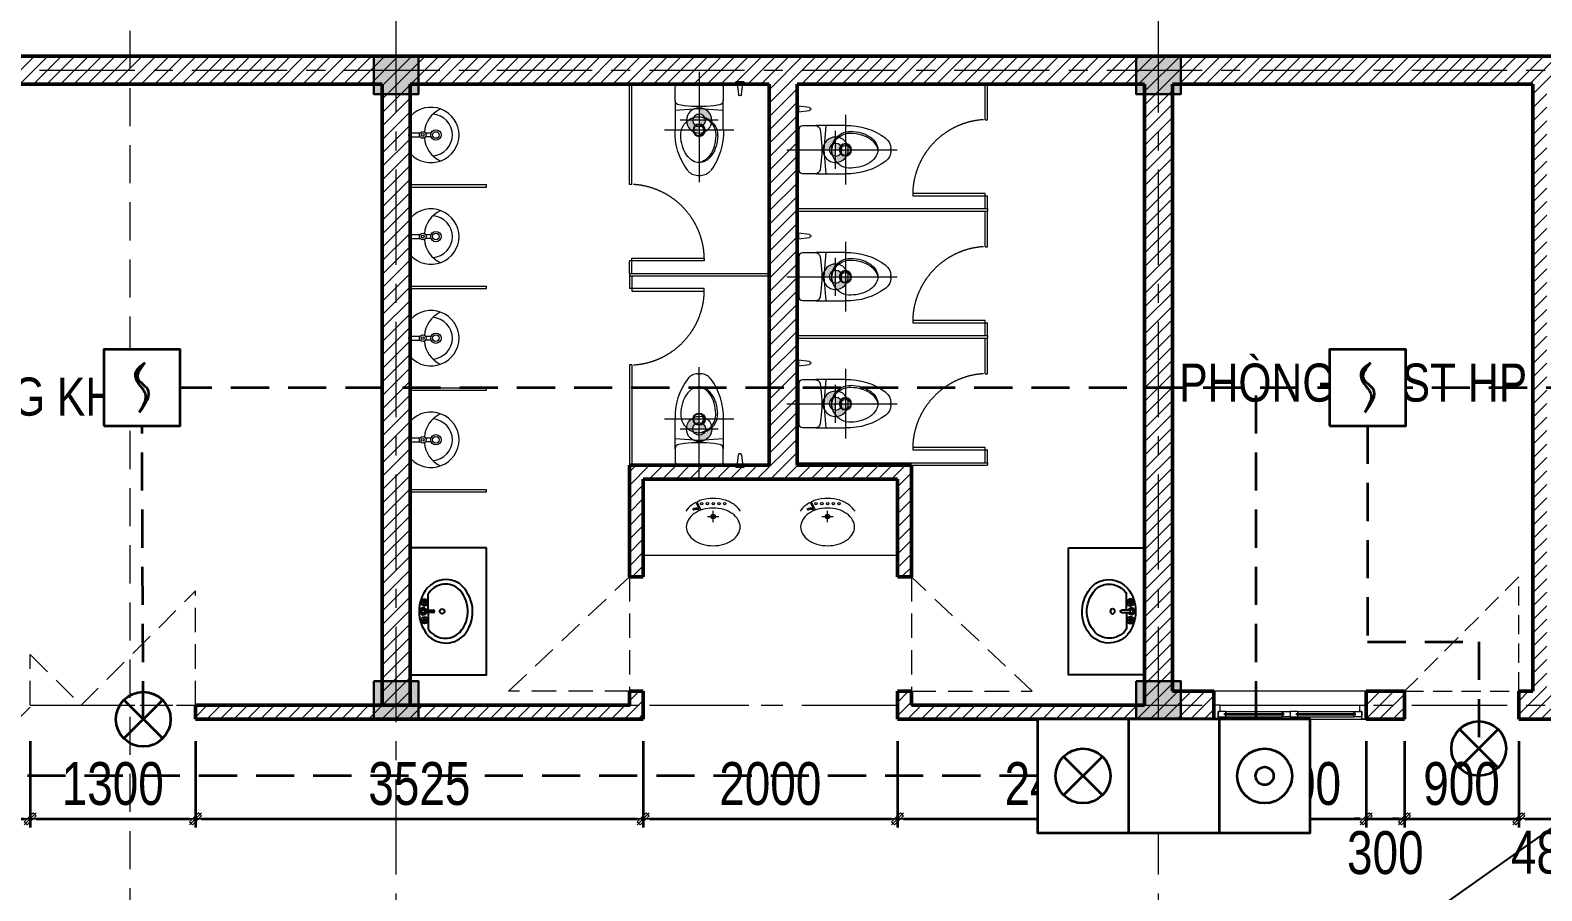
# Model space of a CAD drawing. Header units: millimetres. Extents: x 1109421 to 1726579, y -247837 to 144927.
# Drawn here: x 1482834 to 1494730, y -207181 to -200406 of the extents above; entities that cross this region are included whole.
import ezdxf

# ---------------------------------------------------------------- set-up
doc = ezdxf.new("R2010")
doc.units = ezdxf.units.MM
doc.header["$LTSCALE"] = 600
doc.header["$MEASUREMENT"] = 0
doc.set_wipeout_variables(frame=1)
for name, pattern in [('$0$00_Hidden_200', [1.1, 0.55, -0.55]), ('00_Hidden', [2.4, 1.6, -0.8]), ('CENTER', [2, 1.25, -0.25, 0.25, -0.25]), ('DASHED', [0.75, 0.5, -0.25]), ('GHI CHU - THANG$0$HIDDEN', [9.525, 6.35, -3.175]), ('HIDDEN', [0.375, 0.25, -0.125])]:
    doc.linetypes.add(name, pattern=pattern)
doc.layers.get('0').update_dxf_attribs({"lineweight": 0})
doc.layers.get('Defpoints').update_dxf_attribs({"lineweight": 0})
for name, color, linetype, lineweight in [('0.10_Thiet-Bi', 157, 'Continuous', 9), ('0.15_Cua', 144, 'Continuous', 15), ('cat1', 30, 'Continuous', 50), ('cat2', 22, 'Continuous', 30), ('dim', 144, 'Continuous', 13), ('EG Net thay', 7, 'Continuous', 25), ('hatch1', 136, 'Continuous', 9), ('LC MANH DUT', 35, 'HIDDEN', 5), ('LC Text2', 7, 'Continuous', 25), ('Noi that', 35, 'Continuous', 9), ('noithat', 125, 'Continuous', 9), ('PCCC - BAOCHAY - THIETBI', 6, 'Continuous', 35), ('PCCC-BAO CHAY - DAY', 3, 'DASHED', 35), ('PCCC-BAOCHAY-THIETBI', 6, 'Continuous', 35), ('thay1', 63, 'Continuous', 18), ('truc', 76, 'CENTER', 9)]:
    doc.layers.add(name, color=color, linetype=linetype, lineweight=lineweight)
doc.layers.add('KCS_Plotter', color=11, linetype='Continuous', plot=False)
doc.layers.add('MANH', color=147, linetype='Continuous')
doc.styles.add('HOATBIF', font='hoatbif.shx', dxfattribs={"width": 0.8})
doc.styles.add('T2', font='VHARIAL.TTF', dxfattribs={"width": 0.8})
doc.dimstyles.new('1-135', dxfattribs={"dimscale": 135, "dimtxt": 2.5, "dimasz": 0.35, "dimexe": 0.5, "dimexo": 0, "dimgap": 0.8, "dimtad": 1, "dimdec": 0, "dimzin": 0, "dimdsep": 46, "dimtxsty": 'HOATBIF', "dimblk1": 'DOT', "dimblk2": 'DOT', "dimsah": 1, "dimcen": -1, "dimdle": 1, "dimclrd": 256, "dimclre": 256, "dimclrt": 4, "dimadec": 3, "dimazin": 2, "dimtfac": 0.333333, "dimtdec": 0, "dimtix": 1, "dimtmove": 2, "dimatfit": 3, "dimldrblk": 'DOT', "dimfxl": 1, "dimtvp": 0.833333, "dimtolj": 1, "dimtzin": 0, "dimarcsym": 0})

# ---------------------------------------------------------------- blocks, each defined once
blk = doc.blocks.new('A$C24734FD3')
at = {"layer": 'noithat', "linetype": 'Continuous'}
for p, q in [((203, 381), (69, 381)), ((203, 386), (203, 308)), ((218, 398), (215, 398)), ((220, 398), (218, 398)), ((232, 308), (232, 386)), ((232, 381), (366, 381)), ((203, 221), (203, 266)), ((232, 221), (232, 266))]:
    blk.add_line(p, q, dxfattribs=at)
for centre, radius in [((218, 287), 26), ((218, 287), 11.4), ((218, 183), 40.6), ((218, 183), 26)]:
    blk.add_circle(centre, radius, dxfattribs=at)
for centre, radius, start, end in [((221, 221), 221, 133.233, 269.5061), ((215, 386), 12.1, 90, 180), ((215, 221), 221, 270.4939, 46.767), ((220, 386), 12.1, 0, 90), ((210, 57), 217, 93.959, 155.0094), ((225, 57), 217, 24.9906, 86.041), ((221, 221), 168, 184.521, 269.5061), ((215, 221), 168, 270.4939, 355.479)]:
    blk.add_arc(centre, radius, start, end, dxfattribs=at)
blk = doc.blocks.new('*U2083')
at = {"layer": 'noithat', "rotation": 90}
blk.add_blockref('A$C24734FD3', (199, -218), dxfattribs=at)
blk = doc.blocks.new('*U2082')
at = {"layer": 'thay1', "color": 0, "linetype": 'ByBlock', "lineweight": -2, "transparency": 16777216}
blk.add_blockref('*U2083', (0, 0), dxfattribs=at)
blk = doc.blocks.new('*U2077')
at = {"layer": 'noithat', "rotation": 90}
blk.add_blockref('A$C24734FD3', (199, -218), dxfattribs=at)
blk = doc.blocks.new('*U2076')
at = {"layer": 'thay1', "color": 0, "linetype": 'ByBlock', "lineweight": -2, "transparency": 16777216}
blk.add_blockref('*U2077', (0, 0), dxfattribs=at)
blk = doc.blocks.new('*U586')
at = {"color": 8}
blk.add_wipeout([(1, 0), (21, 113), (41, 156), (61, 185), (81, 207), (101, 225), (121, 238), (141, 248), (161, 255), (181, 259), (201, 260), (221, 259), (241, 256), (261, 250), (281, 241), (301, 228), (321, 212), (341, 191), (361, 164), (381, 126), (401, 59), (406, 0), (401, -63), (381, -129), (361, -167), (341, -195), (321, -215), (301, -232), (281, -244), (261, -253), (241, -259), (221, -263), (201, -264), (181, -262), (161, -258), (141, -251), (121, -241), (101, -228), (81, -211), (61, -188), (41, -159), (21, -117)], dxfattribs=at)
for p, q in [((198, 0), (109, 0)), ((153, -44), (153, 44)), ((38, -130), (102, -96)), ((43, -138), (91, -112))]:
    blk.add_line(p, q)
for points in [[(112, 216, 0.07708), (66, 174, 0.088175), (25, 97, 0.079002), (10, 0, 0.079002), (25, -97, 0.035427), (38, -130, 0.07708)], [(43, -138, 0.043566), (66, -174, 0.07708), (112, -216, 0.041486)]]:
    blk.add_lwpolyline(points, format="xyb")
blk.add_lwpolyline([(235, 212, 0.134042), (181, 197, 0.106817), (130, 150, 0.082468), (98, 84, 0.070874), (86, 0, 0.070874), (98, -84, 0.082468), (130, -150, 0.106817), (181, -197, 0.134042), (235, -212, 0.134042), (289, -197, 0.106817), (340, -150, 0.082468), (371, -84, 0.070874), (383, 0, 0.070874), (371, 84, 0.082468), (340, 150, 0.106817), (289, 197, 0.134042)], format="xyb", close=True)
for centre, radius in [((52, 90), 9.45), ((52, 45), 9.45), ((52, 0), 9.45), ((153, 0), 18), ((153, 0), 13.5), ((52, -45), 9.45), ((52, -90), 9.45)]:
    blk.add_circle(centre, radius)
for radius, start in [(56.6, 159.643), (47.6, 145.2455)]:
    blk.add_arc((144, -132), radius, start, 213.4774)
blk = doc.blocks.new('bet wc thuong')
at = {"layer": 'Noi that', "ltscale": 3}
h = blk.add_hatch(color=256, dxfattribs=at)
h.paths.add_polyline_path([(-244, 6), (-194, 6, 0.404881), (-291, 106), (-291, 56, -0.3956)])
h.paths.add_polyline_path([(-294, -94, 0.007992), (-291, -93), (-291, -43, -0.015993), (-294, -44, -0.414214), (-344, 6), (-394, 6, 0.414214)])
h.paths.add_polyline_path([(-291, 6), (-291, 56, 0.015993), (-294, 56, 0.414214), (-344, 6)])
h.paths.add_polyline_path([(-244, 6), (-291, 6), (-291, -43, 0.3956)])
at = {"layer": 'Noi that'}
for p, q in [((9, 360), (9, 294)), ((-89, 338), (-2, 349)), ((-2, 305), (-89, 316)), ((-2, 349), (-2, 305)), ((-371, 196), (-138, 196)), ((-291, 156), (-291, -143)), ((-216, 196), (-202, 6)), ((-172, 166), (-179, 121)), ((-33, 196), (-138, 196)), ((-8, -159), (-8, 172)), ((-728, -5), (-728, 18)), ((-145, 6), (-443, 6)), ((-202, 6), (-216, -183)), ((-179, -108), (-172, -153)), ((-138, -183), (-371, -183)), ((-138, -183), (-33, -183))]:
    blk.add_line(p, q, dxfattribs=at)
at = {"layer": 'Noi that', "color": 251, "ltscale": 0.5}
for p, q in [((-371, 280), (-371, -267)), ((89, 6), (-779, 6))]:
    blk.add_line(p, q, dxfattribs=at)
at = {"layer": 'Noi that'}
for centre, radius in [((-371, 6), 48.3), ((-371, 6), 43.5), ((-294, 6), 100), ((-294, 6), 50)]:
    blk.add_circle(centre, radius, dxfattribs=at)
for centre, radius, start, end in [((14, 344), 16, 106.1502, 163.8498), ((-89, 327), 10.9, 90, 270), ((14, 309), 16, 196.1502, 253.8498), ((-386, -311), 508, 88.212, 126.6238), ((-431, -89), 237, 105.8931, 124.5044), ((-431, -103), 237, 105.8931, 124.5044), ((-404, -181), 333, 92.0821, 105.8931), ((-404, -196), 333, 92.0821, 105.8931), ((-409, 6), 145, 267.1299, 92.8701), ((-409, -8), 145, 2.8613, 92.8701), ((782, 6), 967, 173.211, 186.789), ((-138, 162), 33.8, 90, 173.211), ((-33, 172), 24.2, 0, 90), ((-632, 18), 96.7, 126.6238, 180), ((-532, 6), 94.5, 148.9274, 180), ((-532, -8), 94.5, 148.9274, 175.5985), ((-532, 6), 94.5, 180, 211.0726), ((-471, -30), 166, 124.5044, 148.9274), ((-471, -45), 166, 124.5044, 148.9274), ((-371, -3), 43.5, 6.3794, 173.6206), ((-632, -5), 96.7, 180, 233.3762), ((-386, 324), 508, 233.3762, 271.788), ((-471, 43), 166, 211.0726, 235.4956), ((-431, 102), 237, 235.4956, 254.1069), ((-404, 194), 333, 254.1069, 267.9179), ((-138, -149), 33.8, 186.789, 270), ((-33, -159), 24.2, 270, 0)]:
    blk.add_arc(centre, radius, start, end, dxfattribs=at)
blk = doc.blocks.new('CSDS')
at = {"layer": 'MANH'}
for p, q in [((-0.08, -0.72), (-1.37, -0.72)), ((-0.83, -0.4), (-0.77, -0.4)), ((-0.83, -0.44), (-0.77, -0.44)), ((-0.71, -0.33), (-0.71, -0.28)), ((-0.71, -0.55), (-0.71, -0.5)), ((-0.67, -0.28), (-0.67, -0.33)), ((-0.67, -0.5), (-0.67, -0.55)), ((-0.6, -0.4), (-0.55, -0.4)), ((-0.6, -0.44), (-0.55, -0.44)), ((-0.08, -1.12), (-0.08, -0.5)), ((0.1, -0.5), (0.1, -1.12)), ((0.1, -0.72), (1.38, -0.72)), ((0.57, -0.4), (0.63, -0.4)), ((0.57, -0.44), (0.63, -0.44)), ((0.69, -0.33), (0.69, -0.28)), ((0.69, -0.55), (0.69, -0.5)), ((0.73, -0.28), (0.73, -0.33)), ((0.73, -0.5), (0.73, -0.55)), ((0.8, -0.4), (0.85, -0.4)), ((0.8, -0.44), (0.85, -0.44))]:
    blk.add_line(p, q, dxfattribs=at)
for centre, major_axis, start_param, end_param in [((0.01, -2.93), (2.07, 2.07), 0.111462, 1.463911), ((-0.54, -2.11), (1.38, 1.38), 1.512976, 3.273685), ((-0.5, -2.07), (-1.14, 1.14), -0.214848, 1.559642), ((-0.69, -0.42), (0.186, 0.186), 5.497787, 11.780972), ((-0.86, -0.42), (0.0309, 0.0309), 5.497787, 11.780972), ((-0.69, -0.42), (0.0619, 0.0619), 5.497787, 11.780972), ((-0.69, -0.42), (-0.0464, 0.0464), 3.926991, 10.210176), ((-0.69, -0.24), (-0.0309, 0.0309), 3.926991, 10.210176), ((-0.69, -0.59), (-0.0309, 0.0309), 3.926991, 10.210176), ((-0.51, -0.42), (0.0309, 0.0309), 5.497787, 11.780972), ((0.01, -0.34), (0.191, 0.191), 4.257288, 9.879879), ((0.01, -0.34), (0.131, 0.131), 4.416969, 9.720198), ((0.01, -0.33), (0.0928, 0.0928), 5.497787, 11.780972), ((0.01, -1.12), (0.0619, 0.0619), 2.356282, 5.4977), ((0.71, -0.42), (0.186, 0.186), 5.497787, 11.780972), ((0.54, -0.42), (0.0309, 0.0309), 5.497787, 11.780972), ((0.71, -0.42), (0.0619, 0.0619), 5.497787, 11.780972), ((0.71, -0.42), (-0.0464, 0.0464), 3.926991, 10.210176), ((0.71, -0.24), (-0.0309, 0.0309), 3.926991, 10.210176), ((0.71, -0.59), (-0.0309, 0.0309), 3.926991, 10.210176), ((0.89, -0.42), (0.0309, 0.0309), 5.497787, 11.780972), ((0.55, -2.08), (1.13, 1.13), 4.862989, 6.520348), ((0.55, -2.12), (1.38, 1.38), 4.922045, 6.353974), ((0.01, -1.82), (0.134, 0.134), 5.497787, 11.780972), ((-0.02, -1.33), (-2.04, 2.04), 1.723621, 3.229353), ((0.01, -1.38), (1.74, 1.74), 3.187795, 4.763099)]:
    blk.add_ellipse(centre, major_axis=major_axis, ratio=1, start_param=start_param, end_param=end_param, dxfattribs=at)
blk = doc.blocks.new('*U2079')
at = {"layer": 'noithat', "rotation": 90}
blk.add_blockref('A$C24734FD3', (199, -218), dxfattribs=at)
blk = doc.blocks.new('*U2078')
at = {"layer": 'thay1', "color": 0, "linetype": 'ByBlock', "lineweight": -2, "transparency": 16777216}
blk.add_blockref('*U2079', (0, 0), dxfattribs=at)
blk = doc.blocks.new('*U2081')
at = {"layer": 'noithat', "rotation": 90}
blk.add_blockref('A$C24734FD3', (199, -218), dxfattribs=at)
blk = doc.blocks.new('*U2080')
at = {"layer": 'thay1', "color": 0, "linetype": 'ByBlock', "lineweight": -2, "transparency": 16777216}
blk.add_blockref('*U2081', (0, 0), dxfattribs=at)
blk = doc.blocks.new('DOT')
at = {"layer": 'dim'}
for p, q in [((-3, 0), (3, 0)), ((-1, -1), (1, 1))]:
    blk.add_line(p, q, dxfattribs=at)
blk.add_lwpolyline([(0.5, 1), (-1, -0.5), (-0.5, -1), (1, 0.5)], close=True, dxfattribs=at)
blk = doc.blocks.new('*D2369')
at = {"layer": 'Defpoints', "color": 0, "transparency": 16777216}
for p in [(23434, 15463), (25754, 15463), (25754, 14851)]:
    blk.add_point(p, dxfattribs=at)
at = {"layer": 'dim', "lineweight": -2, "transparency": 16777216}
for p, q in [((23434, 15463), (23434, 14783)), ((25754, 15463), (25754, 14783)), ((23482, 14851), (25707, 14851))]:
    blk.add_line(p, q, dxfattribs=at)
at = {"layer": 'dim', "lineweight": -2, "transparency": 16777216, "xscale": 47.25, "yscale": 47.25, "zscale": 47.25, "rotation": 180}
blk.add_blockref('DOT', (23434, 14851), dxfattribs=at)
at = {"layer": 'dim', "lineweight": -2, "transparency": 16777216, "xscale": 47.25, "yscale": 47.25, "zscale": 47.25}
blk.add_blockref('DOT', (25754, 14851), dxfattribs=at)
at = {"layer": 'dim', "color": 4, "transparency": 16777216, "insert": (24594, 15127), "char_height": 337.5, "attachment_point": 5, "style": 'HOATBIF'}
blk.add_mtext('\\A1;2320', dxfattribs=at)
blk = doc.blocks.new('_Dot')
at = {"color": 0, "linetype": 'ByBlock', "lineweight": -2}
blk.add_line((-0.5, 0), (-1, 0), dxfattribs=at)
at = {"color": 0, "linetype": 'ByBlock', "const_width": 0.5}
blk.add_lwpolyline([(-0.25, 0, 1), (0.25, 0, 1)], format="xyb", close=True, dxfattribs=at)
blk = doc.blocks.new('*D2370')
at = {"layer": 'Defpoints', "color": 0, "transparency": 16777216}
for p in [(25754, 15463), (27054, 15463), (27054, 14851)]:
    blk.add_point(p, dxfattribs=at)
at = {"layer": 'dim', "lineweight": -2, "transparency": 16777216}
for p, q in [((25754, 15463), (25754, 14783)), ((27054, 15463), (27054, 14783)), ((25802, 14851), (27007, 14851))]:
    blk.add_line(p, q, dxfattribs=at)
at = {"layer": 'dim', "lineweight": -2, "transparency": 16777216, "xscale": 47.25, "yscale": 47.25, "zscale": 47.25, "rotation": 180}
blk.add_blockref('DOT', (25754, 14851), dxfattribs=at)
at = {"layer": 'dim', "lineweight": -2, "transparency": 16777216, "xscale": 47.25, "yscale": 47.25, "zscale": 47.25}
blk.add_blockref('DOT', (27054, 14851), dxfattribs=at)
at = {"layer": 'dim', "color": 4, "transparency": 16777216, "insert": (26404, 15127), "char_height": 337.5, "attachment_point": 5, "style": 'HOATBIF'}
blk.add_mtext('\\A1;1300', dxfattribs=at)
blk = doc.blocks.new('*D2371')
at = {"layer": 'Defpoints', "color": 0, "transparency": 16777216}
for p in [(27054, 15463), (30579, 15463), (30579, 14851)]:
    blk.add_point(p, dxfattribs=at)
at = {"layer": 'dim', "lineweight": -2, "transparency": 16777216}
for p, q in [((27054, 15463), (27054, 14783)), ((30579, 15463), (30579, 14783)), ((27102, 14851), (30532, 14851))]:
    blk.add_line(p, q, dxfattribs=at)
at = {"layer": 'dim', "lineweight": -2, "transparency": 16777216, "xscale": 47.25, "yscale": 47.25, "zscale": 47.25, "rotation": 180}
blk.add_blockref('DOT', (27054, 14851), dxfattribs=at)
at = {"layer": 'dim', "lineweight": -2, "transparency": 16777216, "xscale": 47.25, "yscale": 47.25, "zscale": 47.25}
blk.add_blockref('DOT', (30579, 14851), dxfattribs=at)
at = {"layer": 'dim', "color": 4, "transparency": 16777216, "insert": (28817, 15127), "char_height": 337.5, "attachment_point": 5, "style": 'HOATBIF'}
blk.add_mtext('\\A1;3525', dxfattribs=at)
blk = doc.blocks.new('*D2372')
at = {"layer": 'Defpoints', "color": 0, "transparency": 16777216}
for p in [(30579, 15463), (32579, 15463), (32579, 14851)]:
    blk.add_point(p, dxfattribs=at)
at = {"layer": 'dim', "lineweight": -2, "transparency": 16777216}
for p, q in [((30579, 15463), (30579, 14783)), ((32579, 15463), (32579, 14783)), ((30627, 14851), (32532, 14851))]:
    blk.add_line(p, q, dxfattribs=at)
at = {"layer": 'dim', "lineweight": -2, "transparency": 16777216, "xscale": 47.25, "yscale": 47.25, "zscale": 47.25, "rotation": 180}
blk.add_blockref('DOT', (30579, 14851), dxfattribs=at)
at = {"layer": 'dim', "lineweight": -2, "transparency": 16777216, "xscale": 47.25, "yscale": 47.25, "zscale": 47.25}
blk.add_blockref('DOT', (32579, 14851), dxfattribs=at)
at = {"layer": 'dim', "color": 4, "transparency": 16777216, "insert": (31579, 15127), "char_height": 337.5, "attachment_point": 5, "style": 'HOATBIF'}
blk.add_mtext('\\A1;2000', dxfattribs=at)
blk = doc.blocks.new('*D2390')
at = {"layer": 'Defpoints', "color": 0, "transparency": 16777216}
for p in [(32579, 15463), (35069, 15463), (35069, 14851)]:
    blk.add_point(p, dxfattribs=at)
at = {"layer": 'dim', "lineweight": -2, "transparency": 16777216}
for p, q in [((32579, 15463), (32579, 14783)), ((35069, 15463), (35069, 14783)), ((32627, 14851), (35022, 14851))]:
    blk.add_line(p, q, dxfattribs=at)
at = {"layer": 'dim', "lineweight": -2, "transparency": 16777216, "xscale": 47.25, "yscale": 47.25, "zscale": 47.25, "rotation": 180}
blk.add_blockref('DOT', (32579, 14851), dxfattribs=at)
at = {"layer": 'dim', "lineweight": -2, "transparency": 16777216, "xscale": 47.25, "yscale": 47.25, "zscale": 47.25}
blk.add_blockref('DOT', (35069, 14851), dxfattribs=at)
at = {"layer": 'dim', "color": 4, "transparency": 16777216, "insert": (33824, 15127), "char_height": 337.5, "attachment_point": 5, "style": 'HOATBIF'}
blk.add_mtext('\\A1;2490', dxfattribs=at)
blk = doc.blocks.new('*D2391')
at = {"layer": 'Defpoints', "color": 0, "transparency": 16777216}
for p in [(35069, 15463), (36269, 15463), (36269, 14851)]:
    blk.add_point(p, dxfattribs=at)
at = {"layer": 'dim', "lineweight": -2, "transparency": 16777216}
for p, q in [((35069, 15463), (35069, 14783)), ((36269, 15463), (36269, 14783)), ((35117, 14851), (36222, 14851))]:
    blk.add_line(p, q, dxfattribs=at)
at = {"layer": 'dim', "lineweight": -2, "transparency": 16777216, "xscale": 47.25, "yscale": 47.25, "zscale": 47.25, "rotation": 180}
blk.add_blockref('DOT', (35069, 14851), dxfattribs=at)
at = {"layer": 'dim', "lineweight": -2, "transparency": 16777216, "xscale": 47.25, "yscale": 47.25, "zscale": 47.25}
blk.add_blockref('DOT', (36269, 14851), dxfattribs=at)
at = {"layer": 'dim', "color": 4, "transparency": 16777216, "insert": (35669, 15127), "char_height": 337.5, "attachment_point": 5, "style": 'HOATBIF'}
blk.add_mtext('\\A1;1200', dxfattribs=at)
blk = doc.blocks.new('*D2392')
at = {"layer": 'Defpoints', "color": 0, "transparency": 16777216}
for p in [(36269, 15463), (36569, 15463), (36569, 14851)]:
    blk.add_point(p, dxfattribs=at)
at = {"layer": 'dim', "lineweight": -2, "transparency": 16777216}
for p, q in [((36269, 15463), (36269, 14783)), ((36569, 15463), (36569, 14783)), ((36222, 14851), (36175, 14851)), ((36269, 14851), (36569, 14851)), ((36617, 14851), (36664, 14851))]:
    blk.add_line(p, q, dxfattribs=at)
at = {"layer": 'dim', "lineweight": -2, "transparency": 16777216, "xscale": 47.25, "yscale": 47.25, "zscale": 47.25}
blk.add_blockref('DOT', (36269, 14851), dxfattribs=at)
at = {"layer": 'dim', "lineweight": -2, "transparency": 16777216, "xscale": 47.25, "yscale": 47.25, "zscale": 47.25, "rotation": 180}
blk.add_blockref('DOT', (36569, 14851), dxfattribs=at)
at = {"layer": 'dim', "color": 4, "transparency": 16777216, "insert": (36419, 14583), "char_height": 337.5, "attachment_point": 5, "style": 'HOATBIF'}
blk.add_mtext('\\A1;300', dxfattribs=at)
blk = doc.blocks.new('*D2393')
at = {"layer": 'Defpoints', "color": 0, "transparency": 16777216}
for p in [(36569, 15463), (37469, 15463), (37469, 14851)]:
    blk.add_point(p, dxfattribs=at)
at = {"layer": 'dim', "lineweight": -2, "transparency": 16777216}
for p, q in [((36569, 15463), (36569, 14783)), ((37469, 15463), (37469, 14783)), ((36522, 14851), (36475, 14851)), ((36569, 14851), (37469, 14851)), ((37517, 14851), (37564, 14851))]:
    blk.add_line(p, q, dxfattribs=at)
at = {"layer": 'dim', "lineweight": -2, "transparency": 16777216, "xscale": 47.25, "yscale": 47.25, "zscale": 47.25}
blk.add_blockref('DOT', (36569, 14851), dxfattribs=at)
at = {"layer": 'dim', "lineweight": -2, "transparency": 16777216, "xscale": 47.25, "yscale": 47.25, "zscale": 47.25, "rotation": 180}
blk.add_blockref('DOT', (37469, 14851), dxfattribs=at)
at = {"layer": 'dim', "color": 4, "transparency": 16777216, "insert": (37019, 15127), "char_height": 337.5, "attachment_point": 5, "style": 'HOATBIF'}
blk.add_mtext('\\A1;900', dxfattribs=at)
blk = doc.blocks.new('*D2394')
at = {"layer": 'Defpoints', "color": 0, "transparency": 16777216}
for p in [(37469, 15463), (37949, 15463), (37949, 14851)]:
    blk.add_point(p, dxfattribs=at)
at = {"layer": 'dim', "lineweight": -2, "transparency": 16777216}
for p, q in [((37469, 15463), (37469, 14783)), ((37949, 15463), (37949, 14783)), ((37517, 14851), (37902, 14851))]:
    blk.add_line(p, q, dxfattribs=at)
at = {"layer": 'dim', "lineweight": -2, "transparency": 16777216, "xscale": 47.25, "yscale": 47.25, "zscale": 47.25, "rotation": 180}
blk.add_blockref('DOT', (37469, 14851), dxfattribs=at)
at = {"layer": 'dim', "lineweight": -2, "transparency": 16777216, "xscale": 47.25, "yscale": 47.25, "zscale": 47.25}
blk.add_blockref('DOT', (37949, 14851), dxfattribs=at)
at = {"layer": 'dim', "color": 4, "transparency": 16777216, "insert": (37709, 14587), "char_height": 337.5, "attachment_point": 5, "style": 'HOATBIF'}
blk.add_mtext('\\A1;480', dxfattribs=at)
blk = doc.blocks.new('*U606')
for p, q in [((35, 0), (1165, 0)), ((50, -110), (1150, -110)), ((660, -20), (1105, -20)), ((660, -60), (1105, -60))]:
    blk.add_line(p, q)
at = {"color": 8, "lineweight": 5}
for p, q in [((95, -20), (540, -20)), ((95, -35), (540, -35)), ((95, -45), (540, -45)), ((95, -60), (540, -60)), ((660, -20), (1105, -20)), ((660, -35), (1105, -35)), ((660, -45), (1105, -45)), ((660, -60), (1105, -60))]:
    blk.add_line(p, q, dxfattribs=at)
for points in [[(0, 0), (35, 0), (35, -60), (50, -60), (50, -110), (0, -110), (0, 0)], [(1200, 0), (1165, 0), (1165, -60), (1150, -60), (1150, -110), (1200, -110), (1200, 0)], [(660, -45), (660, -60), (600, -60), (600, -20), (660, -20), (660, -35), (650, -35), (650, -45), (660, -45)], [(1105, -45), (1105, -60), (1165, -60), (1165, -20), (1105, -20), (1105, -35), (1115, -35), (1115, -45), (1105, -45)]]:
    blk.add_lwpolyline(points)
for points in [[(35, -20), (95, -20), (95, -35), (85, -35), (85, -45), (95, -45), (95, -60), (35, -60)], [(600, -20), (540, -20), (540, -35), (550, -35), (550, -45), (540, -45), (540, -60), (600, -60)]]:
    blk.add_lwpolyline(points, close=True)
for points in [[(95, -29, -0.312187), (102, -35, -0.312187)], [(95, -51, 0.312187), (102, -45, 0.312187)], [(540, -29, 0.312187), (533, -35, 0.312187)], [(540, -51, -0.312187), (533, -45, -0.312187)]]:
    blk.add_lwpolyline(points, format="xyb", dxfattribs=at)
for centre, start, end in [((659, -37), 14.2151, 83.5658), ((659, -43), 276.4342, 345.7849), ((1106, -37), 96.4342, 165.7849), ((1106, -43), 194.2151, 263.5658)]:
    blk.add_arc(centre, 8.25, start, end, dxfattribs=at)
blk = doc.blocks.new('COT BT')
at = {"layer": 'cat2', "ltscale": 2}
h = blk.add_hatch(color=256, dxfattribs=at)
h.dxf.hatch_style = 1
h.paths.add_polyline_path([(240, 190), (-110, 190), (-110, -110), (240, -110)])
blk.add_lwpolyline([(-110, 190), (240, 190), (240, -110), (-110, -110)], close=True, dxfattribs=at)
blk = doc.blocks.new('DAU BAO KHOI')
blk.add_wipeout([(-2, 2), (-2, -2), (2, -2), (2, 2)])
at = {"layer": 'PCCC - BAOCHAY - THIETBI'}
blk.add_lwpolyline([(-2, -2), (2, -2), (2, 2), (-2, 2)], close=True, dxfattribs=at)
for points in [[(0.152, 1.305), (-0.357, 0.733), (-0.18, 0.209), (0.162, -0.292), (-0.152, -1.305)], [(0.152, 1.305), (-0.222, 0.489), (0.268, -0.047), (-0.152, -1.305)]]:
    blk.add_spline(points, degree=3, dxfattribs=at)
blk = doc.blocks.new('den bao chay phong')
at = {"layer": 'PCCC - BAOCHAY - THIETBI'}
for p, q in [((1153511, 58869), (1153816, 58564)), ((1153511, 58564), (1153816, 58869))]:
    blk.add_line(p, q, dxfattribs=at)
blk.add_ellipse((1153663, 58716), major_axis=(152, 152), ratio=1, start_param=5.497787, end_param=11.780972, dxfattribs=at)
blk = doc.blocks.new('TO HOP')
blk.add_wipeout([(0, 3.333), (0, 0), (8, 0), (8, 3.333)])
at = {"layer": 'PCCC - BAOCHAY - THIETBI'}
for p, q in [((2.667, 3.333), (2.667, 0)), ((5.333, 3.333), (5.333, 0)), ((0.765, 2.235), (1.902, 1.098)), ((0.765, 1.098), (1.902, 2.235))]:
    blk.add_line(p, q, dxfattribs=at)
blk.add_lwpolyline([(0, 3.333), (0, 0), (8, 0), (8, 3.333)], close=True, dxfattribs=at)
for centre, radius in [((1.333, 1.667), 0.804), ((6.667, 1.667), 0.804), ((6.667, 1.667), 0.264)]:
    blk.add_circle(centre, radius, dxfattribs=at)
blk = doc.blocks.new('A$C08333679')
at = {"layer": 'cat1'}
for p, q in [((3924.5, 20855.4), (45944.5, 20855.4)), ((23544.5, 20635.4), (28524.5, 20635.4)), ((28524.5, 15745.4), (28524.5, 20635.4)), ((28744.5, 15745.4), (28744.5, 20635.4)), ((28744.5, 20635.4), (31569.5, 20635.4)), ((31569.5, 20635.4), (31569.5, 17635.4)), ((31789.5, 20635.4), (31789.5, 17635.4)), ((31789.5, 20635.4), (34524.5, 20635.4)), ((34524.5, 15745.4), (34524.5, 20635.4)), ((34744.5, 15855.4), (34744.5, 20635.4)), ((34744.5, 20635.4), (37579.5, 20635.4)), ((37579.5, 15855.4), (37579.5, 20635.4)), ((30469.5, 17635.4), (30469.5, 16755.4)), ((31569.5, 17635.4), (30469.5, 17635.4)), ((32689.5, 17635.4), (31789.5, 17635.4)), ((32689.5, 17635.4), (32689.5, 16755.4)), ((30579.5, 17525.4), (30579.5, 16755.4)), ((32579.5, 17525.4), (30579.5, 17525.4)), ((32579.5, 17525.4), (32579.5, 16755.4)), ((30579.5, 16755.4), (30469.5, 16755.4)), ((32689.5, 16755.4), (32579.5, 16755.4)), ((30579.5, 15855.4), (30469.5, 15855.4)), ((30579.5, 15855.4), (30579.5, 15635.4)), ((32689.5, 15855.4), (32579.5, 15855.4)), ((32579.5, 15855.4), (32579.5, 15635.4)), ((32689.5, 15855.4), (32689.5, 15745.4)), ((34744.5, 15855.4), (35069.5, 15855.4)), ((35069.5, 15855.4), (35069.5, 15635.4)), ((36269.5, 15855.4), (36269.5, 15635.4)), ((36269.5, 15855.4), (36569.5, 15855.4)), ((36569.5, 15855.4), (36569.5, 15635.4)), ((37469.5, 15855.4), (37579.5, 15855.4)), ((37469.5, 15855.4), (37469.5, 15635.4)), ((37469.5, 15855.4), (37579.5, 15855.4)), ((27054.5, 15635.4), (27054.5, 15745.4)), ((32689.5, 15745.4), (34524.5, 15745.4)), ((30579.5, 15635.4), (27054.5, 15635.4)), ((35069.5, 15635.4), (32579.5, 15635.4)), ((36569.5, 15635.4), (36269.5, 15635.4)), ((37949.5, 15635.4), (37469.5, 15635.4)), ((37579.5, 15635.4), (37469.5, 15635.4))]:
    blk.add_line(p, q, dxfattribs=at)
blk.add_lwpolyline([(27054.5, 15745.4), (30469.5, 15745.4), (30469.5, 15855.4)], dxfattribs=at)
at = {"layer": 'EG Net thay', "ltscale": 250}
for points in [[(29344.5, 16985.4), (28744.5, 16985.4), (28744.5, 15985.4), (29344.5, 15985.4), (29344.5, 16540.4)], [(33924.5, 16985.4), (34524.5, 16985.4), (34524.5, 15985.4), (33924.5, 15985.4), (33924.5, 16540.4)]]:
    blk.add_lwpolyline(points, close=True, dxfattribs=at)
at = {"layer": 'LC MANH DUT', "ltscale": 2}
blk.add_line((26542, 2755.1), (26542, 24384.4), dxfattribs=at)
at = {"layer": 'LC MANH DUT'}
blk.add_lwpolyline([(36569.5, 15855.4), (37469.5, 15855.4), (37469.5, 16755.4), (36569.5, 15855.4)], dxfattribs=at)
at = {"layer": 'Noi that'}
for p, q in [((30469.5, 19845.4), (30469.5, 20635.4)), ((30489.5, 19845.4), (30489.5, 20635.4)), ((33269.5, 20355.4), (33269.5, 20635.4)), ((33289.5, 20355.4), (33289.5, 20635.4)), ((33269.5, 20355.4), (33289.5, 20355.4)), ((28744.5, 19845.4), (29344.5, 19845.4)), ((28744.5, 19825.4), (29344.5, 19825.4)), ((29344.5, 19825.4), (29344.5, 19845.4)), ((30489.5, 19845.4), (30469.5, 19845.4)), ((33269.5, 19655.4), (33269.5, 19775.4)), ((33269.5, 19755.4), (33289.5, 19755.4)), ((33289.5, 19655.4), (33289.5, 19755.4)), ((31789.5, 19655.4), (33289.5, 19655.4)), ((31789.5, 19635.4), (33289.5, 19635.4)), ((33269.5, 19355.4), (33269.5, 19635.4)), ((33289.5, 19655.4), (33289.5, 19635.4)), ((33289.5, 19655.4), (33289.5, 19635.4)), ((33289.5, 19355.4), (33289.5, 19635.4)), ((33269.5, 19355.4), (33289.5, 19355.4)), ((30469.5, 19145.4), (30469.5, 19245.4)), ((30489.5, 19245.4), (30469.5, 19245.4)), ((30489.5, 19145.4), (30489.5, 19265.4)), ((28744.5, 19045.4), (29344.5, 19045.4)), ((29344.5, 19025.4), (29344.5, 19045.4)), ((30469.5, 19145.4), (30469.5, 19125.4)), ((30469.5, 19145.4), (30469.5, 19125.4)), ((30469.5, 19145.4), (31569.5, 19145.4)), ((30469.5, 19125.4), (31569.5, 19125.4)), ((30469.5, 19125.4), (30469.5, 19025.4)), ((30489.5, 19125.4), (30489.5, 19005.4)), ((28744.5, 19025.4), (29344.5, 19025.4)), ((30489.5, 19025.4), (30469.5, 19025.4)), ((33269.5, 18655.4), (33269.5, 18775.4)), ((33269.5, 18755.4), (33289.5, 18755.4)), ((33289.5, 18655.4), (33289.5, 18755.4)), ((31789.5, 18655.4), (33289.5, 18655.4)), ((31789.5, 18635.4), (33289.5, 18635.4)), ((33269.5, 18355.4), (33269.5, 18635.4)), ((33289.5, 18655.4), (33289.5, 18635.4)), ((33289.5, 18655.4), (33289.5, 18635.4)), ((33289.5, 18355.4), (33289.5, 18635.4)), ((30469.5, 18425.4), (30469.5, 17635.4)), ((30489.5, 18425.4), (30469.5, 18425.4)), ((30489.5, 18425.4), (30489.5, 17635.4)), ((33269.5, 18355.4), (33289.5, 18355.4)), ((28744.5, 18245.4), (29344.5, 18245.4)), ((28744.5, 18225.4), (29344.5, 18225.4)), ((29344.5, 18225.4), (29344.5, 18245.4)), ((33269.5, 17655.4), (33269.5, 17775.4)), ((33269.5, 17755.4), (33289.5, 17755.4)), ((33289.5, 17655.4), (33289.5, 17755.4)), ((31789.5, 17655.4), (33289.5, 17655.4)), ((31789.5, 17635.4), (33289.5, 17635.4)), ((33289.5, 17655.4), (33289.5, 17635.4)), ((33289.5, 17655.4), (33289.5, 17635.4)), ((28744.5, 17445.4), (29344.5, 17445.4)), ((28744.5, 17425.4), (29344.5, 17425.4)), ((29344.5, 17425.4), (29344.5, 17445.4))]:
    blk.add_line(p, q, dxfattribs=at)
at = {"layer": 'Noi that', "linetype": '00_Hidden', "ltscale": 0.2}
for p, q in [((29519.5, 15855.4), (30469.5, 16755.4)), ((30469.5, 16755.4), (30469.5, 15855.4)), ((32689.5, 16755.4), (32689.5, 15855.4)), ((33639.5, 15855.4), (32689.5, 16755.4)), ((26154.5, 15745.4), (27054.5, 16645.4)), ((27054.5, 15745.4), (27054.5, 16645.4)), ((25754.5, 15745.4), (25754.5, 16145.4)), ((25754.5, 16145.4), (26154.5, 15745.4)), ((30469.5, 15855.4), (29519.5, 15855.4)), ((32689.5, 15855.4), (33639.5, 15855.4)), ((25754.5, 15745.4), (27054.5, 15745.4)), ((30354.5, 15745.4), (31654.5, 15745.4))]:
    blk.add_line(p, q, dxfattribs=at)
at = {"layer": 'Noi that'}
for points in [[(33269.5, 19755.4), (33269.5, 19775.4), (32699.5, 19775.4), (32699.5, 19755.4)], [(30489.5, 19245.4), (30489.5, 19265.4), (31059.5, 19265.4), (31059.5, 19245.4)], [(30489.5, 19025.4), (30489.5, 19005.4), (31059.5, 19005.4), (31059.5, 19025.4)], [(33269.5, 18755.4), (33269.5, 18775.4), (32699.5, 18775.4), (32699.5, 18755.4)], [(33269.5, 17755.4), (33269.5, 17775.4), (32699.5, 17775.4), (32699.5, 17755.4)]]:
    blk.add_lwpolyline(points, close=True, dxfattribs=at)
at = {"layer": 'Noi that', "color": 250, "linetype": '$0$00_Hidden_200', "ltscale": 4}
for centre, start, end in [((33293.8, 19762.5), 93.65674, 180.58545), ((30465.2, 19252.5), 359.41455, 86.34326), ((33293.8, 18762.5), 93.65674, 180.58545), ((30465.2, 19018.3), 273.65674, 0.58545), ((33293.8, 17762.5), 93.65674, 180.58545)]:
    blk.add_arc(centre, 594.3, start, end, dxfattribs=at)
at = {"layer": 'noithat'}
blk.add_lwpolyline([(30579.5, 17525.4), (32579.5, 17525.4), (32579.5, 16925.4), (30579.5, 16925.4)], close=True, dxfattribs=at)
at = {"layer": 'thay1'}
blk.add_lwpolyline([(35069.5, 15635.4), (36269.5, 15635.4), (36269.5, 15855.4), (35069.5, 15855.4)], close=True, dxfattribs=at)
at = {"layer": 'truc'}
for p, q in [((28634.5, 3613.1), (28634.5, 23833.5)), ((34634.5, 3613.1), (34634.5, 23833.5)), ((1827.1, 20745.4), (48797.8, 20745.4)), ((1827.1, 15745.4), (48797.8, 15745.4))]:
    blk.add_line(p, q, dxfattribs=at)
at = {"layer": '0.15_Cua', "xscale": -1, "rotation": 180}
blk.add_blockref('*U606', (35069.5, 15635.4), dxfattribs=at)
at = {"layer": 'cat1'}
for p in [(28569.5, 20665.4), (34569.5, 20665.4), (28569.5, 15745.4), (34569.5, 15745.4)]:
    blk.add_blockref('COT BT', p, dxfattribs=at)
at = {"layer": 'MANH', "yscale": 100, "zscale": 100}
for p, xscale, rotation in [((28814.5, 16484.3), 100, 90.00000000014529), ((34454.5, 16484.3), -100, 269.9999999998547)]:
    blk.add_blockref('CSDS', p, dxfattribs=dict(at, xscale=xscale, rotation=rotation))
at = {"layer": 'Noi that', "linetype": 'GHI CHU - THANG$0$HIDDEN', "xscale": -1, "rotation": 270}
blk.add_blockref('bet wc thuong', (31013, 20643.7), dxfattribs=at)
at = {"layer": 'Noi that', "linetype": 'GHI CHU - THANG$0$HIDDEN', "xscale": -1}
for p in [(31798.8, 20113), (31798.8, 19113), (31798.8, 18113)]:
    blk.add_blockref('bet wc thuong', p, dxfattribs=at)
at = {"layer": 'Noi that', "linetype": 'GHI CHU - THANG$0$HIDDEN', "rotation": 270}
blk.add_blockref('bet wc thuong', (31013, 17627), dxfattribs=at)
at = {"layer": 'thay1'}
for name, p in [('*U2082', (28931.3, 20235.4)), ('*U2076', (28931.3, 19435.4)), ('*U2078', (28931.3, 18635.4)), ('*U2080', (28931.3, 17835.4))]:
    blk.add_blockref(name, p, dxfattribs=at)
at = {"layer": 'LC Text2', "style": 'T2', "width": 0.8}
for s, p in [('phßng test HP', (34797.2, 18135.8)), ('PHßNG KH¸M', (24642.3, 18025.4))]:
    blk.add_text(s, height=300, dxfattribs=at).set_placement(p)
at = {"layer": 'dim'}
for base, p1, p2, picture, middle in [((25754.5, 14850.7), (23434.5, 15463), (25754.5, 15463), '*D2369', (24594.5, 15127.5)), ((27054.5, 14850.7), (25754.5, 15463), (27054.5, 15463), '*D2370', (26404.5, 15127.5)), ((30579.5, 14850.7), (27054.5, 15463), (30579.5, 15463), '*D2371', (28817, 15127.5)), ((32579.5, 14850.7), (30579.5, 15463), (32579.5, 15463), '*D2372', (31579.5, 15127.5)), ((35069.5, 14850.7), (32579.5, 15463), (35069.5, 15463), '*D2390', (33824.5, 15127.5)), ((36269.5, 14850.7), (35069.5, 15463), (36269.5, 15463), '*D2391', (35669.5, 15127.5)), ((37469.5, 14850.7), (36569.5, 15463), (37469.5, 15463), '*D2393', (37019.5, 15127.5))]:
    dim = blk.add_linear_dim(base=base, p1=p1, p2=p2, dimstyle='1-135', dxfattribs=at)
    dim.commit()
    dim.dimension.update_dxf_attribs({"geometry": picture, "text_midpoint": middle})
for base, p1, p2, picture, middle in [((36569.5, 14850.7), (36269.5, 15463), (36569.5, 15463), '*D2392', (36419.5, 14583.4)), ((37949.5, 14850.7), (37469.5, 15463), (37949.5, 15463), '*D2394', (37709.5, 14587.2))]:
    dim = blk.add_linear_dim(base=base, p1=p1, p2=p2, dimstyle='1-135', dxfattribs=at)
    dim.commit()
    dim.dimension.update_dxf_attribs({"geometry": picture, "text_midpoint": middle, "dimtype": 160})
at = {"layer": '0.10_Thiet-Bi', "rotation": 270.0000001951006}
for p in [(31129.5, 17384.3), (32029.5, 17384.3)]:
    blk.add_blockref('*U586', p, dxfattribs=at)
at = {"layer": 'hatch1'}
h = blk.add_hatch(dxfattribs=at)
h.set_pattern_fill('ANSI31', color=256, scale=600)
h.set_pattern_definition([(45, (-2017569.24, 46159.94), (-53.0330086, 53.0330086), [])])
h.paths.add_polyline_path([(45944.5, 20855.4), (3924.5, 20855.4), (3924.5, 15345.4), (4144.5, 15345.4), (4144.5, 20635.4), (6384.5, 20635.4), (6384.5, 14845.4), (6604.5, 14845.4), (6604.5, 20635.4), (15924.5, 20635.4), (15924.5, 15445.4), (16144.5, 15445.4), (16144.5, 15635.4), (19424.5, 15635.4), (19424.5, 15745.4), (16144.5, 15745.4), (16144.5, 20635.4), (20644.5, 20635.4), (20644.5, 15745.4), (20424.5, 15745.4), (20424.5, 15635.4), (21266.3, 15635.4), (21486.3, 15855.4), (20864.5, 15855.4), (20864.5, 20635.4), (23324.5, 20635.4), (23324.5, 15855.4), (22646.3, 15855.4), (22866.3, 15635.4), (25754.5, 15635.4), (25754.5, 15745.4), (23544.5, 15745.4), (23544.5, 20635.4), (28524.5, 20635.4), (28524.5, 15745.4), (28744.5, 15745.4), (28744.5, 20635.4), (31569.5, 20635.4), (31569.5, 17635.4), (30469.5, 17635.4), (30469.5, 16755.4), (30579.5, 16755.4), (30579.5, 17525.4), (32579.5, 17525.4), (32579.5, 16755.4), (32689.5, 16755.4), (32689.5, 17635.4), (31789.5, 17635.4), (31789.5, 20635.4), (34524.5, 20635.4), (34524.5, 15745.4), (32689.5, 15745.4), (32689.5, 15855.4), (32579.5, 15855.4), (32579.5, 15635.4), (35069.5, 15635.4), (35069.5, 15855.4), (34744.5, 15855.4), (34744.5, 20635.4), (37579.5, 20635.4), (37579.5, 15855.4), (37469.5, 15855.4), (37469.5, 15635.4), (37579.5, 15635.4), (37949.5, 15635.4), (37949.5, 15855.4), (37689.5, 15855.4), (37689.5, 20635.4), (40579.5, 20635.4), (40579.5, 15855.4), (40349.5, 15855.4), (40349.5, 15635.4), (41014.5, 15635.4), (41014.5, 15855.4), (40689.5, 15855.4), (40689.5, 20635.4), (45724.5, 20635.4), (45724.5, 15855.4), (43414.5, 15855.4), (43414.5, 15635.4), (43524.5, 15635.4), (43524.5, 14895.4), (43744.5, 14895.4), (43744.5, 15635.4), (45724.5, 15635.4), (45724.5, 8855.4), (44744.5, 8855.4), (44744.5, 8195.4), (45944.5, 8195.4), (45944.5, 8855.4)])
h.paths.add_polyline_path([(44964.5, 8635.4), (45724.5, 8635.4), (45724.5, 8415.4), (44964.5, 8415.4)], flags=16)
h.paths.add_polyline_path([(30579.5, 15855.4), (30469.5, 15855.4), (30469.5, 15745.4), (27054.5, 15745.4), (27054.5, 15635.4), (30579.5, 15635.4)], flags=17)
h.paths.add_polyline_path([(36569.5, 15855.4), (36269.5, 15855.4), (36269.5, 15635.4), (36569.5, 15635.4)], flags=17)
h.paths.add_polyline_path([(39449.5, 15855.4), (39149.5, 15855.4), (39149.5, 15635.4), (39449.5, 15635.4)], flags=17)
h.paths.add_polyline_path([(42514.5, 15855.4), (42214.5, 15855.4), (42214.5, 15635.4), (42514.5, 15635.4)], flags=17)
h.paths.add_polyline_path([(43744.5, 13995.4), (43524.5, 13995.4), (43524.5, 12855.4), (41809.5, 12855.4), (41809.5, 12635.4), (45724.5, 12635.4), (45724.5, 12855.4), (43744.5, 12855.4)], flags=17)
h.paths.add_polyline_path([(41659.5, 8855.4), (40634.5, 8855.4), (40634.5, 12635.4), (40809.5, 12635.4), (40809.5, 12855.4), (40354.5, 12855.4), (40354.5, 12635.4), (40524.5, 12635.4), (40524.5, 8855.4), (40059.5, 8855.4), (40059.5, 8635.4), (40459.5, 8635.4), (40459.5, 8195.4), (41659.5, 8195.4)])
h.paths.add_polyline_path([(40674, 8635.4), (41434, 8635.4), (41434, 8415.4), (40674, 8415.4)], flags=16)
h.paths.add_polyline_path([(37954.5, 12855.4), (37469.5, 12855.4), (37469.5, 12635.4), (37579.5, 12635.4), (37579.5, 8855.4), (37689.5, 8855.4), (37689.5, 12635.4), (37954.5, 12635.4)], flags=17)
h.paths.add_polyline_path([(35069.5, 12855.4), (34359.5, 12855.4), (34359.5, 12635.4), (34579.5, 12635.4), (34579.5, 8855.4), (34689.5, 8855.4), (34689.5, 12635.4), (35069.5, 12635.4)], flags=17)
h.paths.add_polyline_path([(36569.5, 12855.4), (36269.5, 12855.4), (36269.5, 12635.4), (36569.5, 12635.4)], flags=17)
h.paths.add_polyline_path([(39454.5, 12855.4), (39154.5, 12855.4), (39154.5, 12635.4), (39454.5, 12635.4)], flags=17)
h.paths.add_polyline_path([(35474.5, 8855.4), (35074.5, 8855.4), (34194.5, 8855.4), (33794.5, 8855.4), (33794.5, 8635.4), (34194.5, 8635.4), (34194.5, 8415.4), (35074.5, 8415.4), (35074.5, 8635.4), (35474.5, 8635.4)], flags=17)
h.paths.add_polyline_path([(33059.5, 12855.4), (28239.5, 12855.4), (28239.5, 12635.4), (33059.5, 12635.4)], flags=17)
h.paths.add_polyline_path([(26939.5, 12855.4), (26034.5, 12855.4), (26034.5, 8855.4), (26144.5, 8855.4), (26144.5, 12635.4), (26939.5, 12635.4)], flags=17)
h.paths.add_polyline_path([(29074.5, 8635.4), (29474.5, 8635.4), (29474.5, 8855.4), (29074.5, 8855.4), (28194.5, 8855.4), (28194.5, 8635.4), (28194.5, 8415.4), (29074.5, 8415.4)], flags=17)
h.paths.add_polyline_path([(23874.5, 8855.4), (22994.5, 8855.4), (22994.5, 8635.4), (22994.5, 8415.4), (23874.5, 8415.4)], flags=17)
h.paths.add_polyline_path([(21194.5, 8855.4), (20314.5, 8855.4), (19914.5, 8855.4), (19914.5, 8635.4), (20314.5, 8635.4), (20314.5, 8415.4), (21194.5, 8415.4), (21194.5, 8635.4)], flags=17)
h.paths.add_polyline_path([(16474.5, 8635.4), (16874.5, 8635.4), (16874.5, 8855.4), (16474.5, 8855.4), (16144.5, 8855.4), (16144.5, 13045.4), (15924.5, 13045.4), (15924.5, 8855.4), (15594.5, 8855.4), (15194.5, 8855.4), (15194.5, 8635.4), (15594.5, 8635.4), (15594.5, 8415.4), (16474.5, 8415.4)], flags=17)
h.paths.add_polyline_path([(10874.5, 8855.4), (10474.5, 8855.4), (9594.5, 8855.4), (9194.5, 8855.4), (9194.5, 8635.4), (9594.5, 8635.4), (9594.5, 8415.4), (10474.5, 8415.4), (10474.5, 8635.4), (10874.5, 8635.4)], flags=17)
h.paths.add_polyline_path([(5204.5, 8855.4), (4804.5, 8855.4), (4144.5, 8855.4), (4144.5, 13145.4), (3924.5, 13145.4), (3924.5, 8635.4), (3924.5, 8415.4), (4804.5, 8415.4), (4804.5, 8635.4), (5204.5, 8635.4)], flags=17)
h.paths.add_polyline_path([(6604.5, 13545.4), (6384.5, 13545.4), (6384.5, 8855.4), (6604.5, 8855.4)], flags=17)

msp = doc.modelspace()

# ---------------------------------------------------------------- linework, layer by layer
at = {"layer": 'PCCC-BAO CHAY - DAY'}
for points in [[(1490761.6, -206277), (1472611.7, -206277), (1472611.7, -201139.1), (1462423.7, -201139.1)], [(1471243.7, -210830.3), (1473155.7, -210830.3), (1473155.7, -209220.3), (1484212.3, -209220.3), (1484212.3, -210720.3), (1497523.3, -210720.3), (1497523.3, -208422.6), (1501813.7, -208422.6), (1501813.7, -203220.3), (1484013.7, -203220.3)], [(1492482.5, -205830.3), (1492482.5, -203220.3)], [(1483723.7, -205830.3), (1483713.7, -203520.3)], [(1493358.7, -203520.3), (1493358.7, -205221.1), (1494233.7, -205221.1), (1494233.7, -206060.8)]]:
    msp.add_lwpolyline(points, dxfattribs=at)

# ---------------------------------------------------------------- next in the draw order: block references
msp.add_blockref('A$C08333679', (1457079.2, -221465.7), dxfattribs=at)

# ---------------------------------------------------------------- next in the draw order: block references
at = {"layer": 'cat1'}
for p in [(330060.4, -264546.8), (340570.4, -264777.2)]:
    msp.add_blockref('den bao chay phong', p, dxfattribs=at)
at = {"layer": 'PCCC-BAOCHAY-THIETBI'}
for name, p, xscale, yscale, zscale in [('DAU BAO KHOI', (1483713.7, -203220.3), 150, 150, 150), ('DAU BAO KHOI', (1493358.7, -203220.3), 150, 150, 150), ('TO HOP', (1490761.6, -206723.7), 268.0147058824077, 268.0147058824077, 268.0147058824077)]:
    msp.add_blockref(name, p, dxfattribs=dict(at, xscale=xscale, yscale=yscale, zscale=zscale))

# ---------------------------------------------------------------- next in the draw order: linework, layer by layer
at = {"layer": 'KCS_Plotter'}
msp.add_line((1455707.3, -234336.5), (1515914.4, -191761.5), dxfattribs=at)

doc.saveas('drawing.dxf')
